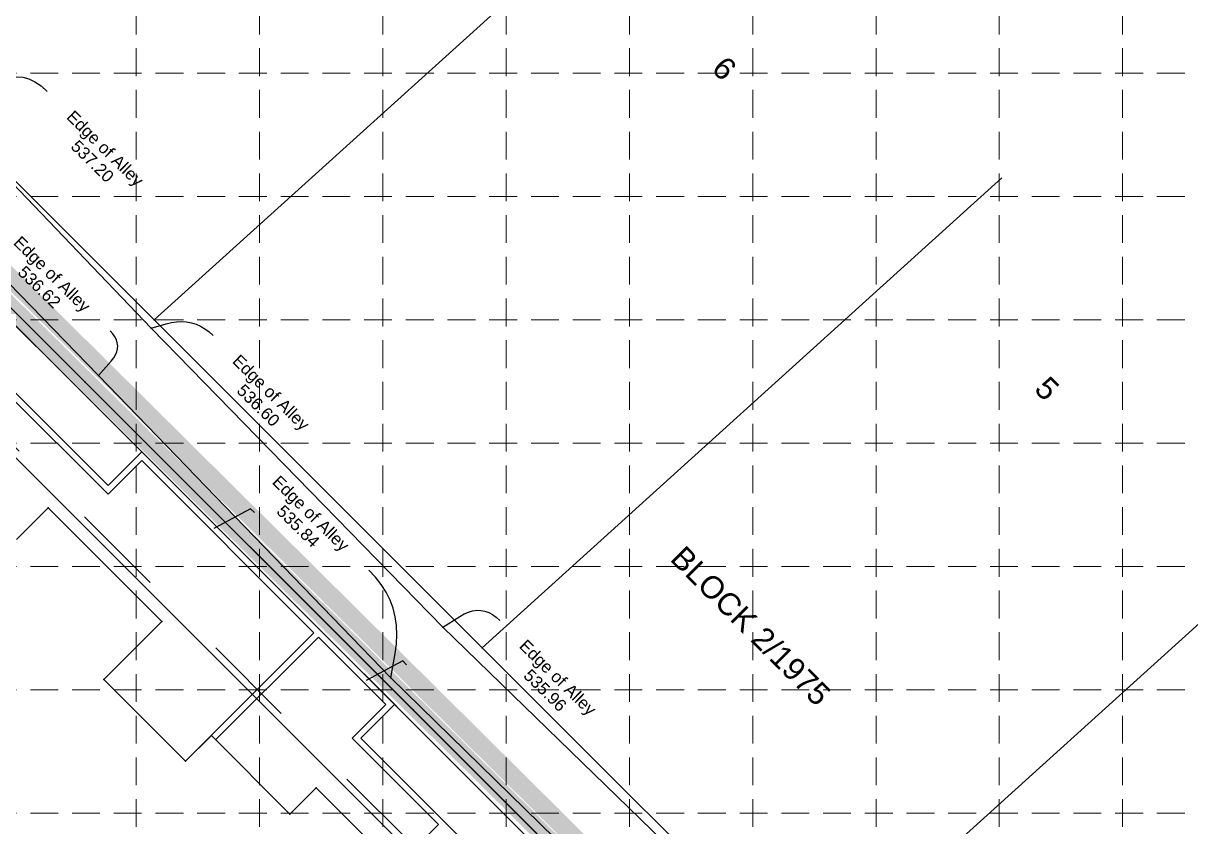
# Model space of a CAD drawing. Header units: inches. Extents: x 4833 to 5685, y 5436 to 5969.
# Drawn here: x 5273.2 to 5399.1, y 5754.2 to 5840.8 of the extents above; entities that cross this region are included whole.
import ezdxf
from ezdxf.enums import TextEntityAlignment as Align

# ---------------------------------------------------------------- set-up
doc = ezdxf.new("R2010")
doc.units = ezdxf.units.IN
doc.header["$LTSCALE"] = 20
doc.header["$MEASUREMENT"] = 0
for name, pattern in [('DASH', [1, 0.5, -0.5]), ('HIDDEN', [0.375, 0.25, -0.125]), ('LEADER_LINE', [2, 1, 1])]:
    doc.linetypes.add(name, pattern=pattern)
for name, color, linetype in [('1 LIMITS OF DISTURBANCE', 1, 'DASH'), ('20051228_SURVEY', 14, 'Continuous'), ('BOUNDARY', 14, 'Continuous'), ('GRID', 254, 'HIDDEN'), ('MOVE', 12, 'Continuous'), ('OTL_BLDG', 12, 'Continuous'), ('OTL_BLDG_BOX', 14, 'Continuous'), ('OTL_GARAGE', 14, 'DASH'), ('PROPOSED_GRADING', 14, 'Continuous'), ('SILT FENCE', 200, 'Continuous'), ('WALLS', 14, 'Continuous')]:
    doc.layers.add(name, color=color, linetype=linetype)
doc.styles.get("Standard").update_dxf_attribs({"font": 'ARIAL.TTF'})

msp = doc.modelspace()

# ---------------------------------------------------------------- linework, layer by layer
at = {"layer": '1 LIMITS OF DISTURBANCE', "const_width": 2, "flags": 128}
msp.add_lwpolyline([(5095.86, 5766.56), (5098.37, 5774.02), (5209.73, 5874.99), (5389.24, 5696.87), (5394.34, 5687.25), (5288.14, 5590.84), (5277.71, 5589.78), (5268.4, 5593.51)], close=True, dxfattribs=at)
at = {"layer": '20051228_SURVEY', "color": 7, "linetype": 'Continuous'}
for p, q in [((5266.13, 5829.79), (5287.03, 5807.93)), ((5281.36, 5802.84), (5260.99, 5823.77)), ((5287.03, 5807.93), (5318.5, 5775.69)), ((5312.86, 5770.23), (5281.36, 5802.84)), ((5318.5, 5775.69), (5357.69, 5737.63)), ((5352.05, 5732), (5312.86, 5770.23))]:
    msp.add_line(p, q, dxfattribs=at)
for p in [(5287.03, 5807.93), (5281.36, 5802.84), (5318.5, 5775.69), (5312.86, 5770.23)]:
    msp.add_point(p, dxfattribs=at)
at = {"layer": 'BOUNDARY', "color": 7, "linetype": 'Continuous', "flags": 128}
msp.add_lwpolyline([(5209.22, 5872.83), (5385.99, 5696.05)], dxfattribs=at)
at = {"layer": 'GRID', "color": 252, "linetype": 'HIDDEN', "lineweight": 0, "ltscale": 0.6}
for p, q in [((5285.4, 5955.14), (5285.4, 5489.58)), ((5298.7, 5955.14), (5298.7, 5489.58)), ((5312, 5955.14), (5312, 5489.58)), ((5325.3, 5955.14), (5325.3, 5489.58)), ((5338.6, 5955.14), (5338.6, 5489.58)), ((5351.9, 5955.14), (5351.9, 5489.58)), ((5365.2, 5955.14), (5365.2, 5489.58)), ((5378.5, 5955.14), (5378.5, 5489.58)), ((5391.8, 5955.14), (5391.8, 5489.58)), ((4846.5, 5835.44), (5671.1, 5835.44)), ((4846.5, 5822.14), (5671.1, 5822.14)), ((4846.5, 5808.84), (5671.1, 5808.84)), ((4846.5, 5795.54), (5671.1, 5795.54)), ((4846.5, 5782.24), (5671.1, 5782.24)), ((4846.5, 5768.94), (5671.1, 5768.94)), ((4846.5, 5755.64), (5671.1, 5755.64))]:
    msp.add_line(p, q, dxfattribs=at)
at = {"layer": 'MOVE', "color": 7, "linetype": 'Continuous', "flags": 128}
for points in [[(5393.42, 5702.77), (5181.29, 5914.9)], [(5244.57, 5837.47), (5279.93, 5802.12)], [(5279.93, 5802.12), (5315.28, 5766.76)], [(5315.28, 5766.76), (5350.64, 5731.4)]]:
    msp.add_lwpolyline(points, dxfattribs=at)
at = {"layer": 'MOVE', "color": 7, "linetype": 'Continuous'}
for points in [[(5287.35, 5808.83), (5343.6, 5859.7)], [(5322.71, 5773.48), (5378.78, 5824.18)], [(5358.07, 5738.12), (5413.96, 5788.67)]]:
    msp.add_lwpolyline(points, dxfattribs=at)
at = {"layer": 'MOVE', "color": 7, "linetype": 'DASH', "flags": 128}
msp.add_lwpolyline([(5120.68, 5777.77), (5208.87, 5858.58), (5367.09, 5700.36), (5278.9, 5619.55), (5120.68, 5777.77)], close=True, dxfattribs=at)
at = {"layer": 'MOVE', "color": 7, "linetype": 'Continuous'}
for p in [(5287.35, 5808.83), (5279.93, 5802.12), (5322.71, 5773.48), (5315.28, 5766.76)]:
    msp.add_point(p, dxfattribs=at)
at = {"layer": 'OTL_BLDG', "color": 7, "linetype": 'Continuous'}
for p, q in [((5288.18, 5776.3), (5281.94, 5770.05)), ((5281.94, 5770.05), (5290.75, 5761.25)), ((5290.75, 5761.25), (5293.52, 5764.02)), ((5293.52, 5764.02), (5302, 5755.53))]:
    msp.add_line(p, q, dxfattribs=at)
at = {"layer": 'OTL_BLDG', "color": 7, "linetype": 'Continuous', "flags": 128}
for points in [[(5272.51, 5785.14), (5275.93, 5788.56)], [(5275.93, 5788.56), (5288.18, 5776.3)], [(5302, 5755.53), (5304.83, 5758.36)], [(5304.83, 5758.36), (5330.37, 5732.81)]]:
    msp.add_lwpolyline(points, dxfattribs=at)
at = {"layer": 'OTL_BLDG', "color": 7, "linetype": 'Continuous'}
for p in [(5275.93, 5788.56), (5288.18, 5776.3), (5281.94, 5770.05), (5293.52, 5764.02), (5290.75, 5761.25), (5304.83, 5758.36), (5302, 5755.53)]:
    msp.add_point(p, dxfattribs=at)
at = {"layer": 'OTL_BLDG_BOX', "color": 7, "linetype": 'Continuous', "flags": 128}
msp.add_lwpolyline([(5207.22, 5859.15), (5331.96, 5734.41)], dxfattribs=at)
at = {"layer": 'OTL_GARAGE', "color": 7, "linetype": 'DASH'}
msp.add_line((5210.99, 5869.64), (5339.09, 5741.54), dxfattribs=at)
at = {"layer": 'PROPOSED_GRADING', "color": 7, "linetype": 'LEADER_LINE', "flags": 128}
for points in [[(5266.13, 5829.79), (5269.35, 5833.31), (5269.98, 5833.93), (5270.61, 5834.42), (5271.25, 5834.77), (5271.9, 5834.99), (5272.54, 5835.07), (5273.19, 5835.02), (5273.85, 5834.84), (5274.5, 5834.52), (5275.16, 5834.07), (5275.83, 5833.48), (5275.83, 5833.48)], [(5287.03, 5807.93), (5288.65, 5808.41), (5289.22, 5808.56), (5289.78, 5808.64), (5290.33, 5808.66), (5290.85, 5808.63), (5291.37, 5808.53), (5291.87, 5808.37), (5292.35, 5808.16), (5292.82, 5807.88), (5293.28, 5807.55), (5293.72, 5807.15), (5293.72, 5807.15)], [(5281.36, 5802.84), (5282.72, 5804.4), (5282.99, 5804.73), (5283.19, 5805.07), (5283.33, 5805.4), (5283.41, 5805.72), (5283.43, 5806.05), (5283.38, 5806.37), (5283.28, 5806.7), (5283.11, 5807.01), (5282.89, 5807.33), (5282.6, 5807.65), (5282.6, 5807.65)], [(5312.86, 5770.23), (5313.34, 5772.86), (5313.49, 5773.9), (5313.54, 5774.9), (5313.5, 5775.87), (5313.36, 5776.82), (5313.12, 5777.73), (5312.79, 5778.61), (5312.36, 5779.46), (5311.84, 5780.28), (5311.22, 5781.08), (5310.51, 5781.84), (5310.51, 5781.84)], [(5318.5, 5775.69), (5320.32, 5776.86), (5320.78, 5777.12), (5321.24, 5777.32), (5321.69, 5777.45), (5322.14, 5777.51), (5322.57, 5777.5), (5323, 5777.42), (5323.43, 5777.27), (5323.84, 5777.05), (5324.25, 5776.77), (5324.65, 5776.41), (5324.65, 5776.41)]]:
    msp.add_lwpolyline(points, dxfattribs=at)
at = {"layer": 'PROPOSED_GRADING', "color": 7, "linetype": 'Continuous', "flags": 128}
for points in [[(5297.75, 5788.47), (5293.8, 5786.35)], [(5298.16, 5788.05), (5297.75, 5788.47)], [(5314.16, 5772.06), (5310.21, 5769.93)], [(5314.57, 5771.64), (5314.16, 5772.06)]]:
    msp.add_lwpolyline(points, dxfattribs=at)
at = {"layer": 'SILT FENCE', "const_width": 2, "flags": 128}
msp.add_lwpolyline([(5380.66, 5677.02), (5391.37, 5687.45), (5384.79, 5698.44), (5208.77, 5872.74)], dxfattribs=at)
at = {"layer": 'WALLS', "color": 7, "linetype": 'Continuous', "flags": 128}
for points in [[(5210.98, 5869.64), (5338.38, 5742.24)], [(5263.97, 5793.67), (5271.37, 5801.06), (5282.39, 5790.04), (5286.01, 5793.67), (5304.59, 5775.09), (5290.74, 5761.24)], [(5271.37, 5802.01), (5282.39, 5790.99), (5286.01, 5794.61)], [(5293.98, 5763.54), (5305.06, 5774.62), (5312.34, 5767.34), (5308.71, 5763.72), (5318.02, 5754.41), (5313.39, 5749.78)], [(5313.28, 5767.34), (5309.65, 5763.72), (5318.96, 5754.41)], [(5318.49, 5754.88), (5327.83, 5745.54), (5331.46, 5749.16)]]:
    msp.add_lwpolyline(points, dxfattribs=at)

# ---------------------------------------------------------------- texts
at = {"layer": 'MOVE', "color": 7, "linetype": 'Continuous'}
for s, p in [('6', (5348.01, 5835.13)), ('5', (5382.81, 5800.59)), ('BLOCK 2/1975', (5350.85, 5774.99))]:
    msp.add_text(s, height=2.4, rotation=315, dxfattribs=at).set_placement(p, align=Align.CENTER)
at = {"layer": 'PROPOSED_GRADING', "color": 35, "linetype": 'Continuous'}
for s, p in [('Edge of Alley', (5281.62, 5826.88)), ('537.20', (5280.25, 5825.49)), ('Edge of Alley', (5275.9, 5813.32)), ('536.62', (5274.53, 5811.92)), ('Edge of Alley', (5299.51, 5800.55)), ('536.60', (5298.14, 5799.16)), ('Edge of Alley', (5303.81, 5787.51)), ('535.84', (5302.44, 5786.12)), ('Edge of Alley', (5330.44, 5769.81)), ('535.96', (5329.07, 5768.42))]:
    msp.add_text(s, height=1.3, rotation=315.5151, dxfattribs=at).set_placement(p, align=Align.CENTER)

doc.saveas('drawing.dxf')
